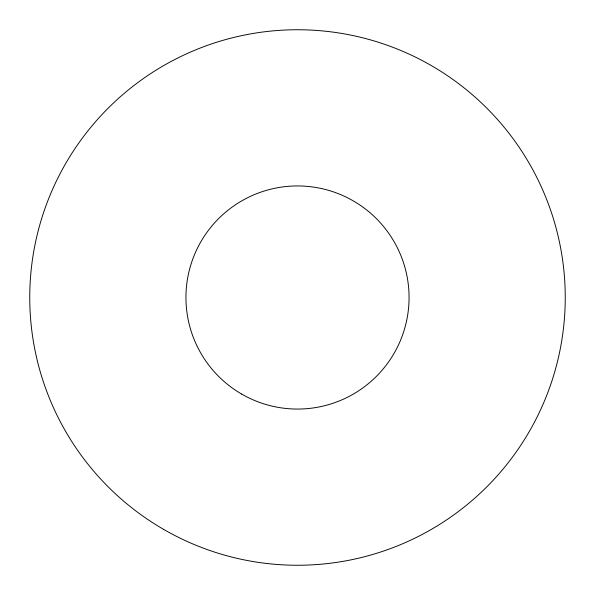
<?xml version="1.0" encoding="UTF-8"?>
<svg xmlns="http://www.w3.org/2000/svg" width="595" height="595" viewBox="0 0 595 595"><rect width="100%" height="100%" fill="white"/><g stroke="black" fill="none" stroke-linecap="round" stroke-linejoin="round"><path stroke-width="0.89" d="M163.625 529.379A267.75 267.75 0 0 0 565.25 297.5A267.75 267.75 0 0 0 163.625 65.621A267.75 267.75 0 0 0 163.625 529.379M241.719 394.113A111.562 111.562 0 0 0 409.062 297.5A111.562 111.562 0 0 0 241.719 200.887A111.562 111.562 0 0 0 241.719 394.113"/></g></svg>
